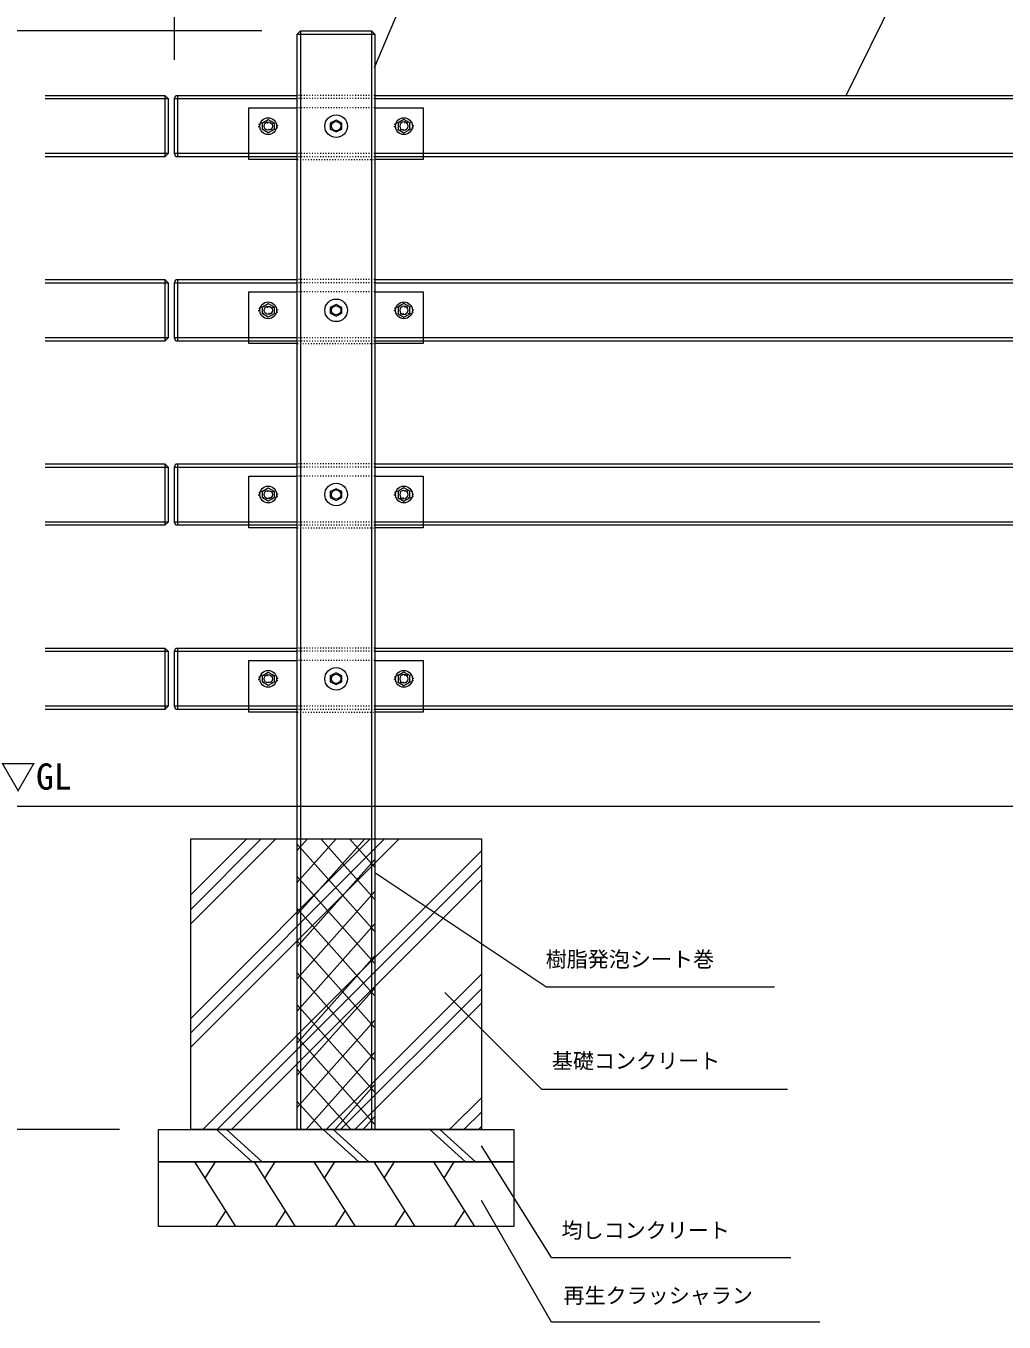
# Model space of a CAD drawing. Units: millimetres, scale not verified. Extents: x -3900 to 3900, y -2750 to 2750.
# Drawn here: x -2204 to -690, y -516 to 1489 of the extents above; entities that cross this region are included whole.
import ezdxf
from ezdxf.enums import TextEntityAlignment as Align

# ---------------------------------------------------------------- set-up
doc = ezdxf.new("R2010")
doc.units = ezdxf.units.MM
doc.header["$LTSCALE"] = 20
doc.linetypes.add('USER5', pattern=[0.208282, 0.069427, -0.138855])
doc.layers.add('0-1_IMPORTED', color=30, linetype='Continuous', lineweight=18)
doc.styles.add('ＭＳ ゴシック', font='')
doc.styles.get('ＭＳ ゴシック').set_extended_font_data('MS Gothic')

msp = doc.modelspace()

# ---------------------------------------------------------------- linework, layer by layer
at = {"layer": '0-1_IMPORTED', "color": 1}
for p, q in [((-1973.5, 1436.73), (-1973.5, 1984.38)), ((-934, 1381.73), (-819, 1614.73)), ((-1838.5, 1481.73), (-2876, 1481.73)), ((-1838.5, 1481.73), (-2726, 1481.73)), ((-1399.08, 2.55), (-1663.5, 179)), ((-1399.08, 2.55), (-1045, 2.55)), ((-2058.5, -218.27), (-2876, -218.27)), ((-2058.5, -218.27), (-2726, -218.27)), ((-1390, -416), (-1498.5, -243.27)), ((-1390, -416), (-1020, -416))]:
    msp.add_line(p, q, dxfattribs=at)
at = {"layer": '0-1_IMPORTED'}
for p, q in [((-1783.5, 1476.73), (-1663.5, 1476.73)), ((-1778.5, 1481.73), (-1778.5, -218.27)), ((-1668.5, 1481.73), (-1668.5, -218.27)), ((-2173.5, 1376.73), (-1983.5, 1376.73)), ((-1988.5, 1381.73), (-1988.5, 1286.73)), ((-1973.5, 1376.73), (-1783.5, 1376.73)), ((-1968.5, 1286.73), (-1968.5, 1381.73)), ((-1663.5, 1376.73), (26.5, 1376.73)), ((-1834.5, 1336.72), (-1833.1, 1338.83)), ((-1833.1, 1329.64), (-1834.5, 1331.74)), ((-1833.1, 1338.83), (-1830.99, 1340.24)), ((-1830.99, 1328.23), (-1833.1, 1329.64)), ((-1830.99, 1340.24), (-1828.5, 1340.73)), ((-1828.5, 1327.73), (-1830.99, 1328.23)), ((-1828.5, 1340.73), (-1826.01, 1340.24)), ((-1826.01, 1328.23), (-1828.5, 1327.73)), ((-1826.01, 1340.24), (-1823.9, 1338.83)), ((-1823.9, 1329.64), (-1826.01, 1328.23)), ((-1823.9, 1338.83), (-1822.49, 1336.72)), ((-1822.49, 1331.74), (-1823.9, 1329.64)), ((-1822.49, 1336.72), (-1822, 1334.23)), ((-1822, 1334.23), (-1822.49, 1331.74)), ((-1618.5, 1340.73), (-1620.99, 1340.24)), ((-1620.99, 1328.23), (-1618.5, 1327.73)), ((-1616.01, 1340.24), (-1618.5, 1340.73)), ((-1618.5, 1327.73), (-1616.01, 1328.23)), ((-1613.9, 1338.83), (-1616.01, 1340.24)), ((-1616.01, 1328.23), (-1613.9, 1329.64)), ((-1983.5, 1291.73), (-2173.5, 1291.73)), ((-1783.5, 1291.73), (-1973.5, 1291.73)), ((26.5, 1291.73), (-1663.5, 1291.73)), ((-2173.5, 1091.73), (-1983.5, 1091.73)), ((-1988.5, 1096.73), (-1988.5, 1001.73)), ((-1973.5, 1091.73), (-1783.5, 1091.73)), ((-1968.5, 1001.73), (-1968.5, 1096.73)), ((-1663.5, 1091.73), (26.5, 1091.73)), ((-1834.5, 1051.72), (-1833.1, 1053.83)), ((-1833.1, 1044.64), (-1834.5, 1046.74)), ((-1833.1, 1053.83), (-1830.99, 1055.24)), ((-1830.99, 1043.23), (-1833.1, 1044.64)), ((-1830.99, 1055.24), (-1828.5, 1055.73)), ((-1828.5, 1042.73), (-1830.99, 1043.23)), ((-1828.5, 1055.73), (-1826.01, 1055.24)), ((-1826.01, 1043.23), (-1828.5, 1042.73)), ((-1826.01, 1055.24), (-1823.9, 1053.83)), ((-1823.9, 1044.64), (-1826.01, 1043.23)), ((-1823.9, 1053.83), (-1822.49, 1051.72)), ((-1822.49, 1046.74), (-1823.9, 1044.64)), ((-1822.49, 1051.72), (-1822, 1049.23)), ((-1822, 1049.23), (-1822.49, 1046.74)), ((-1618.5, 1055.73), (-1620.99, 1055.24)), ((-1620.99, 1043.23), (-1618.5, 1042.73)), ((-1616.01, 1055.24), (-1618.5, 1055.73)), ((-1618.5, 1042.73), (-1616.01, 1043.23)), ((-1613.9, 1053.83), (-1616.01, 1055.24)), ((-1616.01, 1043.23), (-1613.9, 1044.64)), ((-1983.5, 1006.73), (-2173.5, 1006.73)), ((-1783.5, 1006.73), (-1973.5, 1006.73)), ((26.5, 1006.73), (-1663.5, 1006.73)), ((-2173.5, 806.73), (-1983.5, 806.73)), ((-1988.5, 811.73), (-1988.5, 716.73)), ((-1973.5, 806.73), (-1783.5, 806.73)), ((-1968.5, 716.73), (-1968.5, 811.73)), ((-1663.5, 806.73), (26.5, 806.73)), ((-1834.5, 766.72), (-1833.1, 768.83)), ((-1833.1, 768.83), (-1830.99, 770.24)), ((-1830.99, 770.24), (-1828.5, 770.73)), ((-1828.5, 770.73), (-1826.01, 770.24)), ((-1826.01, 770.24), (-1823.9, 768.83)), ((-1823.9, 768.83), (-1822.49, 766.72)), ((-1822.49, 766.72), (-1822, 764.23)), ((-1822, 764.23), (-1822.49, 761.74)), ((-1618.5, 770.73), (-1620.99, 770.24)), ((-1616.01, 770.24), (-1618.5, 770.73)), ((-1613.9, 768.83), (-1616.01, 770.24)), ((-1833.1, 759.64), (-1834.5, 761.74)), ((-1830.99, 758.23), (-1833.1, 759.64)), ((-1828.5, 757.73), (-1830.99, 758.23)), ((-1826.01, 758.23), (-1828.5, 757.73)), ((-1823.9, 759.64), (-1826.01, 758.23)), ((-1822.49, 761.74), (-1823.9, 759.64)), ((-1620.99, 758.23), (-1618.5, 757.73)), ((-1618.5, 757.73), (-1616.01, 758.23)), ((-1616.01, 758.23), (-1613.9, 759.64)), ((-1983.5, 721.73), (-2173.5, 721.73)), ((-1783.5, 721.73), (-1973.5, 721.73)), ((26.5, 721.73), (-1663.5, 721.73)), ((-2173.5, 521.73), (-1983.5, 521.73)), ((-1988.5, 526.73), (-1988.5, 431.73)), ((-1973.5, 521.73), (-1783.5, 521.73)), ((-1968.5, 431.73), (-1968.5, 526.73)), ((-1663.5, 521.73), (26.5, 521.73)), ((-1834.5, 481.72), (-1833.1, 483.83)), ((-1833.1, 483.83), (-1830.99, 485.24)), ((-1830.99, 485.24), (-1828.5, 485.73)), ((-1828.5, 485.73), (-1826.01, 485.24)), ((-1826.01, 485.24), (-1823.9, 483.83)), ((-1823.9, 483.83), (-1822.49, 481.72)), ((-1822.49, 481.72), (-1822, 479.23)), ((-1618.5, 485.73), (-1620.99, 485.24)), ((-1616.01, 485.24), (-1618.5, 485.73)), ((-1613.9, 483.83), (-1616.01, 485.24)), ((-1833.1, 474.64), (-1834.5, 476.74)), ((-1830.99, 473.23), (-1833.1, 474.64)), ((-1828.5, 472.73), (-1830.99, 473.23)), ((-1826.01, 473.23), (-1828.5, 472.73)), ((-1823.9, 474.64), (-1826.01, 473.23)), ((-1822.49, 476.74), (-1823.9, 474.64)), ((-1822, 479.23), (-1822.49, 476.74)), ((-1620.99, 473.23), (-1618.5, 472.73)), ((-1618.5, 472.73), (-1616.01, 473.23)), ((-1616.01, 473.23), (-1613.9, 474.64)), ((-1983.5, 436.73), (-2173.5, 436.73)), ((-1783.5, 436.73), (-1973.5, 436.73)), ((26.5, 436.73), (-1663.5, 436.73)), ((477, 281.73), (-2423.5, 281.73)), ((-1948.5, 100.23), (-1817, 231.73)), ((-1948.5, -90.69), (-1626.08, 231.73)), ((-1948.5, 122.5), (-1839.27, 231.73)), ((-1948.5, -68.42), (-1648.35, 231.73)), ((-1948.5, 144.78), (-1861.54, 231.73)), ((-1948.5, -46.14), (-1670.62, 231.73)), ((-1784, 213.27), (-1767.59, 231.73)), ((-1784, 163.55), (-1723.39, 231.73)), ((-1784, 113.83), (-1679.2, 231.73)), ((-1664, 88.73), (-1784, 223.73)), ((-1664, 138.45), (-1746.92, 231.73)), ((-1664, 188.17), (-1702.72, 231.73)), ((-1929.71, -218.27), (-1498.5, 212.94)), ((-1907.43, -218.27), (-1498.5, 190.67)), ((-1784, 64.11), (-1664, 199.11)), ((-1885.16, -218.27), (-1498.5, 168.39)), ((-1664, 39.01), (-1784, 174.01)), ((-1784, 14.4), (-1664, 149.4)), ((-1664, -10.7), (-1784, 124.3)), ((-1784, -35.32), (-1664, 99.68)), ((-1664, -60.42), (-1784, 74.58)), ((-1784, -85.04), (-1664, 49.96)), ((-1664, -110.14), (-1784, 24.86)), ((-1738.79, -218.27), (-1498.5, 22.02)), ((-1784, -134.76), (-1664, 0.24)), ((-1716.51, -218.27), (-1498.5, -0.25)), ((-1664, -159.86), (-1784, -24.86)), ((-1694.24, -218.27), (-1498.5, -22.53)), ((-1784, -184.48), (-1664, -49.48)), ((-1664, -209.58), (-1784, -74.58)), ((-1769.84, -218.27), (-1664, -99.2)), ((-1700.47, -218.27), (-1784, -124.3)), ((-1725.65, -218.27), (-1664, -148.92)), ((-1744.66, -218.27), (-1784, -174.01)), ((-1547.87, -218.27), (-1498.5, -168.9)), ((-1681.45, -218.27), (-1664, -198.63)), ((-1525.59, -218.27), (-1498.5, -191.17)), ((-1908.46, -218.27), (-1853.46, -268.27)), ((-1892.9, -218.27), (-1837.9, -268.27)), ((-1743.46, -218.27), (-1688.46, -268.27)), ((-1727.9, -218.27), (-1672.9, -268.27)), ((-1578.46, -218.27), (-1523.46, -268.27)), ((-1562.9, -218.27), (-1507.9, -268.27)), ((-1503.32, -218.27), (-1498.5, -213.45)), ((-1878.46, -368.27), (-1941.97, -268.27)), ((-1926.09, -293.27), (-1910.21, -268.27)), ((-1786.06, -368.27), (-1849.57, -268.27)), ((-1833.69, -293.27), (-1817.81, -268.27)), ((-1693.66, -368.27), (-1757.17, -268.27)), ((-1741.29, -293.27), (-1725.41, -268.27)), ((-1601.26, -368.27), (-1664.77, -268.27)), ((-1648.89, -293.27), (-1633.01, -268.27)), ((-1508.86, -368.27), (-1572.37, -268.27)), ((-1556.49, -293.27), (-1540.61, -268.27)), ((-1894.34, -343.27), (-1910.21, -368.27)), ((-1801.94, -343.27), (-1817.81, -368.27)), ((-1709.54, -343.27), (-1725.41, -368.27)), ((-1617.14, -343.27), (-1633.01, -368.27)), ((-1524.74, -343.27), (-1540.61, -368.27))]:
    msp.add_line(p, q, dxfattribs=at)
at = {"layer": '0-1_IMPORTED', "linetype": 'USER5'}
for p, q in [((-1663.5, 1381.73), (-1783.5, 1381.73)), ((-1663.5, 1376.73), (-1783.5, 1376.73)), ((-1663.5, 1362.73), (-1783.5, 1362.73)), ((-1838.5, 1339.23), (-1818.5, 1339.23)), ((-1818.5, 1329.23), (-1838.5, 1329.23)), ((-1608.5, 1339.23), (-1628.5, 1339.23)), ((-1628.5, 1329.23), (-1608.5, 1329.23)), ((-1663.5, 1291.73), (-1783.5, 1291.73)), ((-1663.5, 1286.73), (-1783.5, 1286.73)), ((-1783.5, 1282.73), (-1663.5, 1282.73)), ((-1663.5, 1096.73), (-1783.5, 1096.73)), ((-1663.5, 1091.73), (-1783.5, 1091.73)), ((-1663.5, 1077.73), (-1783.5, 1077.73)), ((-1838.5, 1054.23), (-1818.5, 1054.23)), ((-1818.5, 1044.23), (-1838.5, 1044.23)), ((-1608.5, 1054.23), (-1628.5, 1054.23)), ((-1628.5, 1044.23), (-1608.5, 1044.23)), ((-1663.5, 1006.73), (-1783.5, 1006.73)), ((-1663.5, 1001.73), (-1783.5, 1001.73)), ((-1783.5, 997.73), (-1663.5, 997.73)), ((-1663.5, 811.73), (-1783.5, 811.73)), ((-1663.5, 806.73), (-1783.5, 806.73)), ((-1663.5, 792.73), (-1783.5, 792.73)), ((-1838.5, 769.23), (-1818.5, 769.23)), ((-1608.5, 769.23), (-1628.5, 769.23)), ((-1818.5, 759.23), (-1838.5, 759.23)), ((-1628.5, 759.23), (-1608.5, 759.23)), ((-1663.5, 721.73), (-1783.5, 721.73)), ((-1663.5, 716.73), (-1783.5, 716.73)), ((-1783.5, 712.73), (-1663.5, 712.73)), ((-1663.5, 526.73), (-1783.5, 526.73)), ((-1663.5, 521.73), (-1783.5, 521.73)), ((-1663.5, 507.73), (-1783.5, 507.73)), ((-1838.5, 484.23), (-1818.5, 484.23)), ((-1608.5, 484.23), (-1628.5, 484.23)), ((-1818.5, 474.23), (-1838.5, 474.23)), ((-1628.5, 474.23), (-1608.5, 474.23)), ((-1663.5, 436.73), (-1783.5, 436.73)), ((-1663.5, 431.73), (-1783.5, 431.73)), ((-1783.5, 427.73), (-1663.5, 427.73))]:
    msp.add_line(p, q, dxfattribs=at)
at = {"layer": '0-1_IMPORTED', "color": 1}
for points in [[(-1664, 1424.73), (-1554, 1684.73), (-1171, 1684.73)], [(-1025, -156), (-1405, -156), (-1555, -6)], [(-975, -516), (-1390, -516), (-1498.5, -328.07)]]:
    msp.add_lwpolyline(points, dxfattribs=at)
at = {"layer": '0-1_IMPORTED'}
for points in [[(-1778.5, 1481.73), (-1668.5, 1481.73), (-1663.5, 1476.58), (-1663.5, -218.27), (-1783.5, -218.27), (-1783.5, 1476.58)], [(-1837.47, 1329.06), (-1837.47, 1339.41), (-1828.5, 1344.59), (-1819.53, 1339.41), (-1819.53, 1329.06), (-1828.5, 1323.88)], [(-1609.53, 1329.06), (-1609.53, 1339.41), (-1618.5, 1344.59), (-1627.47, 1339.41), (-1627.47, 1329.06), (-1618.5, 1323.88)], [(-1723.5, 1325.23), (-1714.5, 1329.73), (-1714.5, 1338.73), (-1723.5, 1343.23), (-1732.5, 1338.73), (-1732.5, 1329.73)], [(-1837.47, 1044.06), (-1837.47, 1054.41), (-1828.5, 1059.59), (-1819.53, 1054.41), (-1819.53, 1044.06), (-1828.5, 1038.88)], [(-1723.5, 1040.23), (-1714.5, 1044.73), (-1714.5, 1053.73), (-1723.5, 1058.23), (-1732.5, 1053.73), (-1732.5, 1044.73)], [(-1609.53, 1044.06), (-1609.53, 1054.41), (-1618.5, 1059.59), (-1627.47, 1054.41), (-1627.47, 1044.06), (-1618.5, 1038.88)], [(-1837.47, 759.06), (-1837.47, 769.41), (-1828.5, 774.59), (-1819.53, 769.41), (-1819.53, 759.06), (-1828.5, 753.88)], [(-1723.5, 755.23), (-1714.5, 759.73), (-1714.5, 768.73), (-1723.5, 773.23), (-1732.5, 768.73), (-1732.5, 759.73)], [(-1609.53, 759.06), (-1609.53, 769.41), (-1618.5, 774.59), (-1627.47, 769.41), (-1627.47, 759.06), (-1618.5, 753.88)], [(-1837.47, 474.06), (-1837.47, 484.41), (-1828.5, 489.59), (-1819.53, 484.41), (-1819.53, 474.06), (-1828.5, 468.88)], [(-1723.5, 470.23), (-1714.5, 474.73), (-1714.5, 483.73), (-1723.5, 488.23), (-1732.5, 483.73), (-1732.5, 474.73)], [(-1609.53, 474.06), (-1609.53, 484.41), (-1618.5, 489.59), (-1627.47, 484.41), (-1627.47, 474.06), (-1618.5, 468.88)], [(-1948.5, 231.73), (-1498.5, 231.73), (-1498.5, -218.27), (-1948.5, -218.27)], [(-1998.5, -218.27), (-1448.5, -218.27), (-1448.5, -268.27), (-1998.5, -268.27)], [(-1998.5, -268.27), (-1448.5, -268.27), (-1448.5, -368.27), (-1998.5, -368.27)]]:
    msp.add_lwpolyline(points, close=True, dxfattribs=at)
for points in [[(-2173.5, 1381.73), (-1988.5, 1381.73), (-1983.5, 1376.73), (-1983.5, 1291.73), (-1988.5, 1286.73), (-2173.5, 1286.73)], [(-1783.5, 1286.73), (-1971.34, 1286.73), (-1973.5, 1291.73), (-1973.5, 1376.73), (-1971.34, 1381.73), (-1783.5, 1381.73)], [(-1663.5, 1381.73), (22.14, 1381.73), (26.5, 1376.73), (26.5, 1291.73), (22.14, 1286.73), (-1663.5, 1286.73)], [(-1783.5, 1282.73), (-1858.5, 1282.73), (-1858.5, 1362.73), (-1783.5, 1362.73)], [(-1663.5, 1362.73), (-1588.5, 1362.73), (-1588.5, 1282.73), (-1663.5, 1282.73)], [(-1834.5, 1331.74), (-1835, 1334.23), (-1834.5, 1336.72)], [(-1620.99, 1340.24), (-1623.1, 1338.83), (-1624.5, 1336.72), (-1625, 1334.23), (-1624.5, 1331.74), (-1623.1, 1329.64), (-1620.99, 1328.23)], [(-1612, 1334.23), (-1612.49, 1336.72), (-1613.9, 1338.83)], [(-1613.9, 1329.64), (-1612.49, 1331.74), (-1612, 1334.23)], [(-2173.5, 1096.73), (-1988.5, 1096.73), (-1983.5, 1091.73), (-1983.5, 1006.73), (-1988.5, 1001.73), (-2173.5, 1001.73)], [(-1783.5, 1001.73), (-1971.34, 1001.73), (-1973.5, 1006.73), (-1973.5, 1091.73), (-1971.34, 1096.73), (-1783.5, 1096.73)], [(-1663.5, 1096.73), (22.14, 1096.73), (26.5, 1091.73), (26.5, 1006.73), (22.14, 1001.73), (-1663.5, 1001.73)], [(-1783.5, 997.73), (-1858.5, 997.73), (-1858.5, 1077.73), (-1783.5, 1077.73)], [(-1663.5, 1077.73), (-1588.5, 1077.73), (-1588.5, 997.73), (-1663.5, 997.73)], [(-1834.5, 1046.74), (-1835, 1049.23), (-1834.5, 1051.72)], [(-1620.99, 1055.24), (-1623.1, 1053.83), (-1624.5, 1051.72), (-1625, 1049.23), (-1624.5, 1046.74), (-1623.1, 1044.64), (-1620.99, 1043.23)], [(-1612, 1049.23), (-1612.49, 1051.72), (-1613.9, 1053.83)], [(-1613.9, 1044.64), (-1612.49, 1046.74), (-1612, 1049.23)], [(-2173.5, 811.73), (-1988.5, 811.73), (-1983.5, 806.73), (-1983.5, 721.73), (-1988.5, 716.73), (-2173.5, 716.73)], [(-1783.5, 716.73), (-1971.34, 716.73), (-1973.5, 721.73), (-1973.5, 806.73), (-1971.34, 811.73), (-1783.5, 811.73)], [(-1663.5, 811.73), (22.14, 811.73), (26.5, 806.73), (26.5, 721.73), (22.14, 716.73), (-1663.5, 716.73)], [(-1783.5, 712.73), (-1858.5, 712.73), (-1858.5, 792.73), (-1783.5, 792.73)], [(-1663.5, 792.73), (-1588.5, 792.73), (-1588.5, 712.73), (-1663.5, 712.73)], [(-1834.5, 761.74), (-1835, 764.23), (-1834.5, 766.72)], [(-1620.99, 770.24), (-1623.1, 768.83), (-1624.5, 766.72), (-1625, 764.23), (-1624.5, 761.74), (-1623.1, 759.64), (-1620.99, 758.23)], [(-1612, 764.23), (-1612.49, 766.72), (-1613.9, 768.83)], [(-1613.9, 759.64), (-1612.49, 761.74), (-1612, 764.23)], [(-2173.5, 526.73), (-1988.5, 526.73), (-1983.5, 521.73), (-1983.5, 436.73), (-1988.5, 431.73), (-2173.5, 431.73)], [(-1783.5, 431.73), (-1971.34, 431.73), (-1973.5, 436.73), (-1973.5, 521.73), (-1971.34, 526.73), (-1783.5, 526.73)], [(-1663.5, 526.73), (22.14, 526.73), (26.5, 521.73), (26.5, 436.73), (22.14, 431.73), (-1663.5, 431.73)], [(-1783.5, 427.73), (-1858.5, 427.73), (-1858.5, 507.73), (-1783.5, 507.73)], [(-1663.5, 507.73), (-1588.5, 507.73), (-1588.5, 427.73), (-1663.5, 427.73)], [(-1834.5, 476.74), (-1835, 479.23), (-1834.5, 481.72)], [(-1620.99, 485.24), (-1623.1, 483.83), (-1624.5, 481.72), (-1625, 479.23), (-1624.5, 476.74), (-1623.1, 474.64), (-1620.99, 473.23)], [(-1612, 479.23), (-1612.49, 481.72), (-1613.9, 483.83)], [(-1613.9, 474.64), (-1612.49, 476.74), (-1612, 479.23)]]:
    msp.add_lwpolyline(points, dxfattribs=at)
for centre, radius in [((-1828.5, 1334.23), 13), ((-1723.5, 1334.23), 17.5), ((-1618.5, 1334.23), 13), ((-1723.5, 1334.23), 7.19), ((-1723.5, 1049.23), 17.5), ((-1828.5, 1049.23), 13), ((-1723.5, 1049.23), 7.19), ((-1618.5, 1049.23), 13), ((-1828.5, 764.23), 13), ((-1723.5, 764.23), 17.5), ((-1723.5, 764.23), 7.19), ((-1618.5, 764.23), 13), ((-1828.5, 479.23), 13), ((-1723.5, 479.23), 17.5), ((-1723.5, 479.23), 7.19), ((-1618.5, 479.23), 13)]:
    msp.add_circle(centre, radius, dxfattribs=at)
at = {"layer": '0-1_IMPORTED', "linetype": 'USER5'}
for centre, start, end in [((-1838.5, 1334.23), 90, 180), ((-1838.5, 1334.23), 180, 270), ((-1818.5, 1334.23), 0, 90), ((-1818.5, 1334.23), 270, 0), ((-1628.5, 1334.23), 90, 180), ((-1628.5, 1334.23), 180, 270), ((-1608.5, 1334.23), 0, 90), ((-1608.5, 1334.23), 270, 0), ((-1838.5, 1049.23), 90, 180), ((-1838.5, 1049.23), 180, 270), ((-1818.5, 1049.23), 0, 90), ((-1818.5, 1049.23), 270, 0), ((-1628.5, 1049.23), 90, 180), ((-1628.5, 1049.23), 180, 270), ((-1608.5, 1049.23), 0, 90), ((-1608.5, 1049.23), 270, 0), ((-1838.5, 764.23), 90, 180), ((-1838.5, 764.23), 180, 270), ((-1818.5, 764.23), 0, 90), ((-1818.5, 764.23), 270, 0), ((-1628.5, 764.23), 90, 180), ((-1628.5, 764.23), 180, 270), ((-1608.5, 764.23), 0, 90), ((-1608.5, 764.23), 270, 0), ((-1838.5, 479.23), 90, 180), ((-1818.5, 479.23), 0, 90), ((-1628.5, 479.23), 90, 180), ((-1608.5, 479.23), 0, 90), ((-1838.5, 479.23), 180, 270), ((-1818.5, 479.23), 270, 0), ((-1628.5, 479.23), 180, 270), ((-1608.5, 479.23), 270, 0)]:
    msp.add_arc(centre, 5, start, end, dxfattribs=at)

# ---------------------------------------------------------------- texts
at = {"layer": '0-1_IMPORTED', "color": 7, "style": 'ＭＳ ゴシック'}
for s, height, p in [('▽GL', 40.52, (-2243.22, 295.57)), ('樹脂発泡シート巻', 23.88, (-1399.08, 26.25)), ('基礎コンクリート', 23.88, (-1389.58, -130.95)), ('均しコンクリート', 23.88, (-1374.74, -393.12)), ('再生クラッシャラン', 23.88, (-1371.58, -494))]:
    msp.add_text(s, height=height, dxfattribs=at).set_placement(p, align=Align.BOTTOM_LEFT)

doc.saveas('drawing.dxf')
